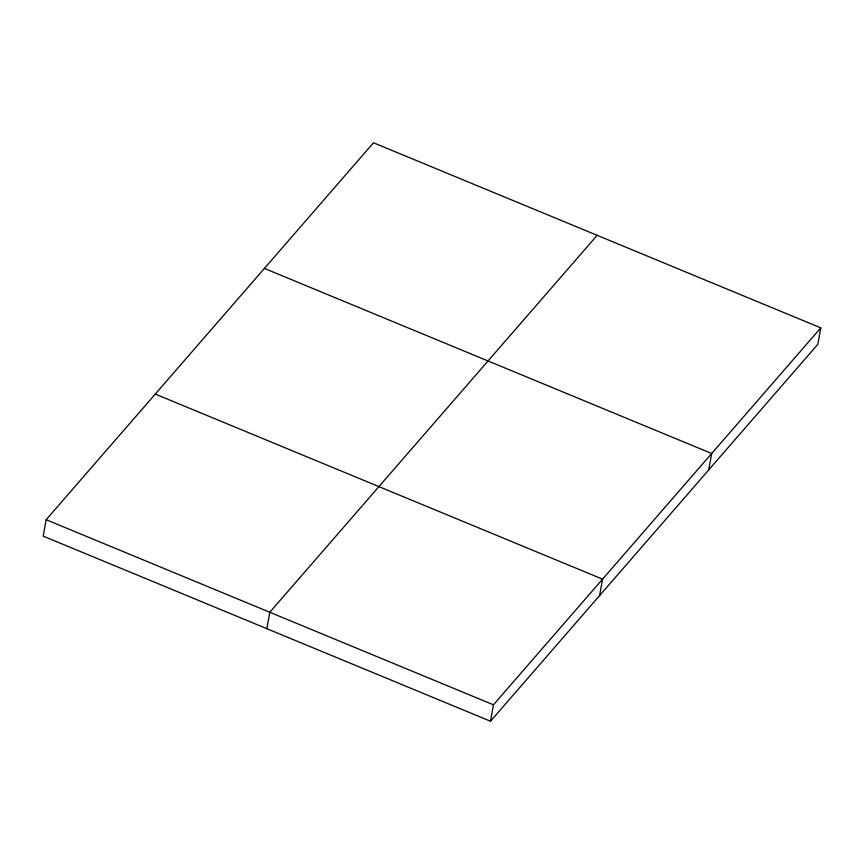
<?xml version="1.0" encoding="UTF-8"?>
<svg xmlns="http://www.w3.org/2000/svg" width="864" height="864" viewBox="0 0 864 864"><rect width="100%" height="100%" fill="white"/><g stroke="black" fill="none" stroke-linecap="round" stroke-linejoin="round"><path stroke-width="1.3" d="M46.159 519.718L43.2 536.134L490.493 721.224L817.841 344.282L820.8 327.866L373.507 142.776L46.159 519.718L493.441 704.808L820.8 327.866M266.846 628.679L269.795 612.263L597.154 235.321M490.493 721.224L493.441 704.808M599.605 595.577L602.564 579.161L155.272 394.07M708.728 469.93L711.677 453.514L264.395 268.423"/></g></svg>
